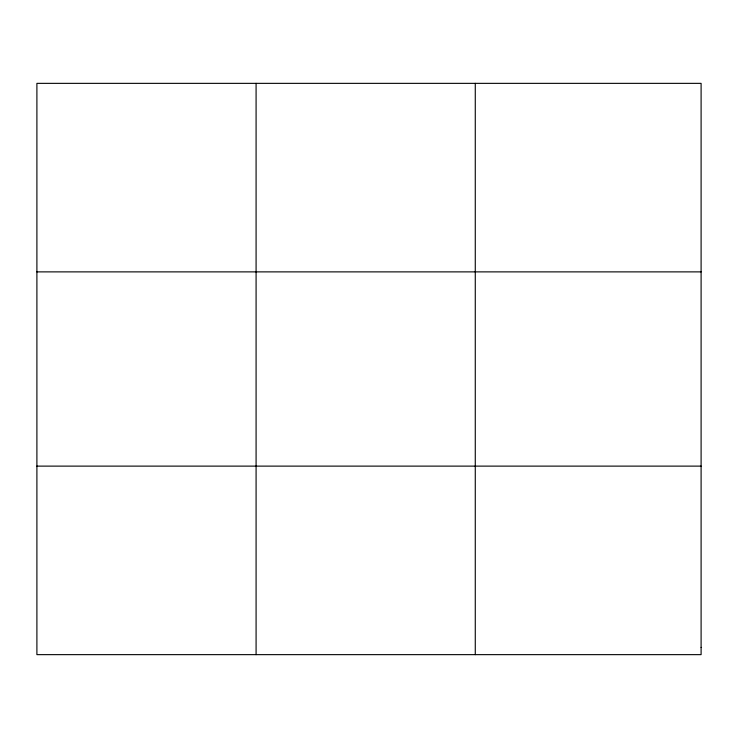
<?xml version="1.0" encoding="UTF-8"?>
<svg xmlns="http://www.w3.org/2000/svg" width="738" height="738" viewBox="0 0 738 738"><rect width="100%" height="100%" fill="white"/><g stroke="black" fill="none" stroke-linecap="round" stroke-linejoin="round"><path stroke-width="1.11" d="M256.086 654.643L256.086 83.357M475.272 654.643L475.272 83.357M36.9 271.879L701.1 271.879M36.9 466.121L701.1 466.121M701.1 647.392L701.1 654.643L36.9 654.643L36.9 83.357L701.1 83.357L701.1 647.392"/></g></svg>
